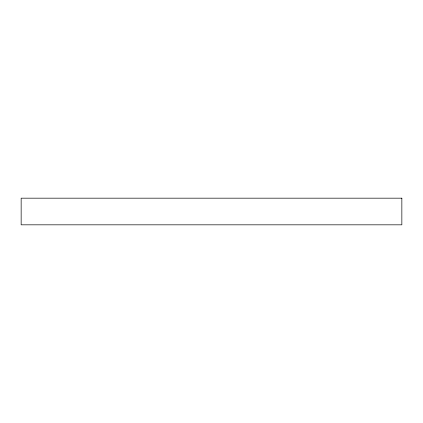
<?xml version="1.0" encoding="UTF-8"?>
<svg xmlns="http://www.w3.org/2000/svg" width="423" height="423" viewBox="0 0 423 423"><rect width="100%" height="100%" fill="white"/><g stroke="black" fill="none" stroke-linecap="round" stroke-linejoin="round"><path stroke-width="0.63" d="M401.85 198.176L21.15 198.176L21.15 224.825L401.85 224.825L401.85 198.176"/></g></svg>
